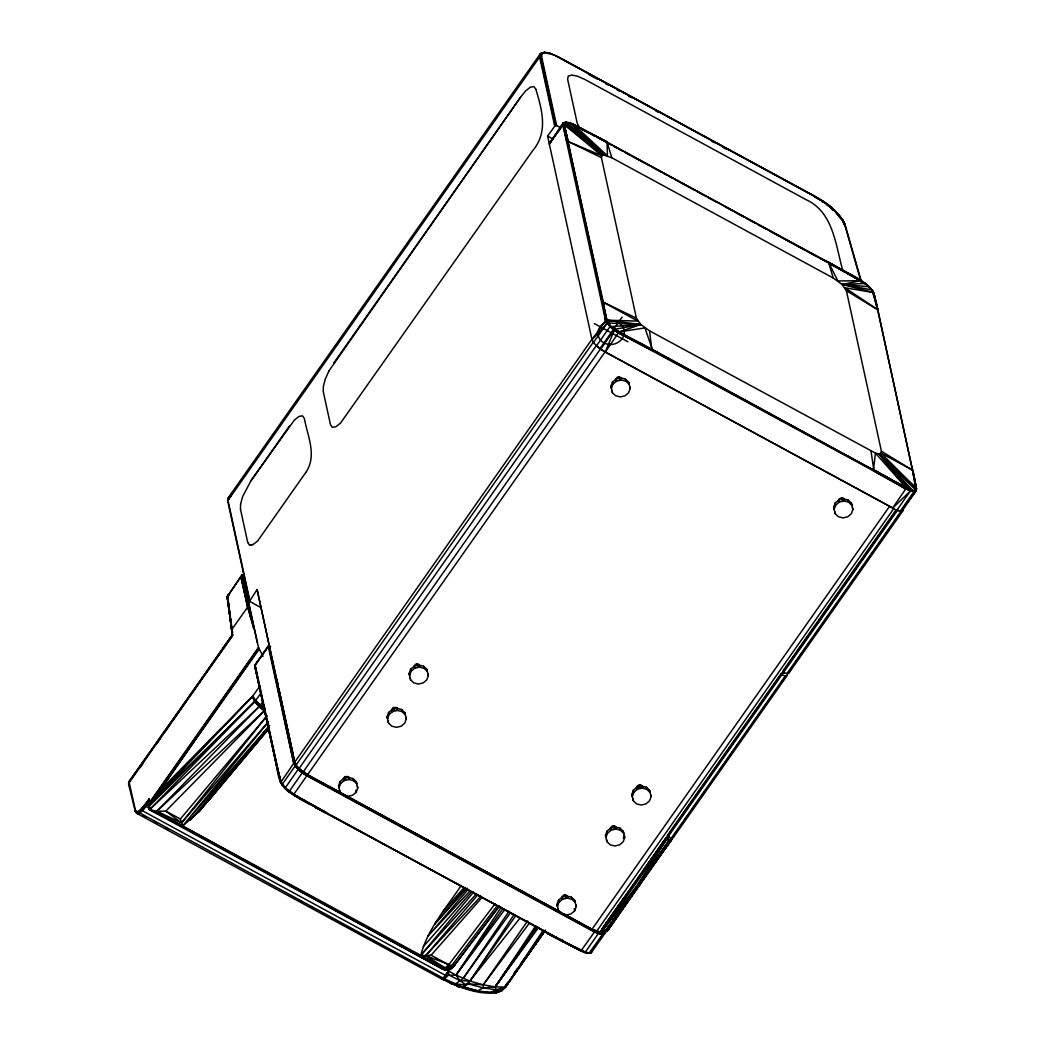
<?xml version="1.0" encoding="UTF-8"?>
<svg xmlns="http://www.w3.org/2000/svg" width="1045" height="1045" viewBox="0 0 1045 1045"><rect width="100%" height="100%" fill="white"/><g stroke="black" fill="none" stroke-linecap="round" stroke-linejoin="round"><path stroke-width="1.5" d="M544.693 931.291L505.558 987.016C489.452 1001.228 459.199 986.689 442.348 979.269L444.896 978.525L448.632 974.88L448.632 971.001L451.44 967.017L442.348 979.269L441.669 978.969L137.039 813.506L135.262 811.286L128.522 783.933L129.005 781.66L232.748 634.184L189.171 696.95M591.444 950.95L591.47 952.465L589.393 953.079L585.5 952.713L581.151 950.819L315.486 807.341L580.942 950.937L588.988 953.38L591.47 952.465L604.415 934.06L604.833 931.304M604.924 933.028L604.937 931.735L604.924 933.028L602.299 934.7L588.988 953.38L580.824 950.845L547.554 933.433L581.151 950.819L589.393 953.079M129.162 785.017L128.757 783.306L232.473 635.739L227.457 596.395L242.244 574.841L243.563 575.05L242.91 576.709L258.494 647.482L263.013 656.312M240.494 509.359L240.585 503.951M842.57 269.832C835.686 245.013 833.205 212.2 806.453 199.869L584.678 79.355L577.441 76.167L571.68 75.031L568.232 76.128L567.631 79.289L577.18 123.075L579.531 127.869M453.151 983.737L458.05 986.506L472.131 990.333L477.696 990.843L483.13 987.904L483.234 984.834L527.581 920.945M577.572 126.497L569.656 122.892L563.294 122.879L549.356 144.053L562.863 124.838L564.117 124.512L603.892 155.091L611.795 157.769L833.27 278.048L841.983 284.397L846.385 290.693L881.418 451.257L912.899 470.433L916.387 488.433L915.668 489.987L913.683 490.614L910.417 489.922L883.979 475.971L619.019 332.245L610.829 326.118L606.792 320.136L563.294 122.879L565.907 122.069L569.342 122.735L579.374 127.412L828.554 262.334C842.479 271.543 860.27 276.455 871.308 289.426M612.396 922.604L606.662 931.578L602.103 931.186L601.698 929.345L665.952 837.946L668.434 837.79L668.957 836.183L667.141 838.808M669.192 841.8L671.987 837.829L671.896 839.318L607.654 930.729L638.991 885.193L637.163 887.741M902.815 508.458L902.449 510.365L915.982 491.072L916.478 488.838L877.878 309.869C875.658 302.018 875.41 292.587 869.218 286.735L841.983 284.397L861.158 280.7L596.447 136.399L580.497 128.548M269.532 645.967L268.199 646.058L254.745 665.704L277.056 768.023C277.748 778.577 283.286 791.261 293.828 794.291L306.825 775.808C307.282 771.732 297.773 770.609 296.453 766.272L294.507 762.745L268.8 645.732L270.72 646.607M498.765 907.008L455.359 964.143C453.021 968.219 447.939 971.693 443.237 969.342L149.54 809.731L149.004 806.413L149.918 801.959L258.494 647.482M307.53 895.16L443.237 969.342L447.221 970.1L450.264 969.211L455.359 964.143L451.714 967.84L445.483 968.232L420.769 955.339L182.64 826.007L149.54 809.731L149.748 807.432L148.116 803.566L149.174 798.955L149.918 801.959M228.28 601.228L227.666 595.402L229.495 594.736L228.359 594.278L227.222 597.009L232.473 635.739L129.005 781.66L135.745 811.743L137.039 813.506L139.416 813.18L142.525 810.802L148.116 803.566L149.004 806.413L254.836 701.535L252.59 696.362L259.839 686.056M549.356 144.053L563.294 122.879L562.863 124.838L605.525 320.436L609.966 326.693L618.64 333.081L651.884 350.48L649.559 330.847L640.846 324.499L636.431 318.202L601.411 157.638L601.789 155.731L564.117 124.512L564.404 122.827L563.203 124.538M912.99 470.851L916.478 488.838L915.995 490.445L913.866 491.738L900.346 511.005L896.819 510.287L600.535 349.37L614.094 330.076L873.359 470.759L875.423 453.099L649.559 330.847M881.418 451.257L881.039 453.164L916.387 488.433L915.995 490.445L910.365 490.993L873.359 470.759L905.937 489.112L913.866 491.738L878.936 453.817L875.423 453.099L906.381 488.002L892.43 508.327L910.365 490.993L910.417 489.922L878.936 453.817L881.039 453.164L912.598 470.119L915.982 491.072L904.696 505.976M469.532 988.831L472.131 990.333L461.981 986.859L443.041 978.094L138.724 812.37L136.412 812.696L135.341 810.032L135.118 810.659L137.039 813.506L148.116 803.566L149.54 809.731L156.854 811.26L165.828 811.103L180.367 819.006L182.64 826.007L443.237 969.342L448.762 964.783L495.03 903.873M563.333 913.774L598.733 932.976L584.978 952.596M444.896 978.525L445.47 975.351L452.472 965.75M787.708 673.437L787.355 675.266L785.37 675.906L781.725 675.005L781.346 673.241L667.246 835.569L667.637 837.319L671.269 838.221L673.267 837.594L673.62 835.765M896.14 509.855L782.979 670.851L783.358 672.601L787.003 673.502L789.001 672.875L792.149 667.05M789.001 672.875L903.089 510.561L903.442 508.732M837.567 214.669C833.231 206.805 823.107 201.502 815.296 196.512L557.69 56.587L551.538 54.157M861.851 283.182L845.091 224.727C839.357 212.057 827.065 203.566 815.466 196.682L557.86 56.757C552.583 54.484 545.882 50.029 540.265 53.818L228.581 497.237L227.732 501.051L249.598 601.28L260.114 607.197M560.917 127.882L556.619 125.544L541.584 56.548L542.159 53.556L544.889 52.25L540.801 53.386L540.174 56.548L555.222 125.544L547.593 136.085L592.019 339.651L607.432 322.97L640.846 324.499L619.045 331.931L614.682 329.293L605.133 352.296L619.045 331.931L644.948 327.921L652.315 349.357L906.381 488.002L878.936 453.817L916.086 488.119M585.5 952.713L553.092 936.464L580.942 950.937L594.396 932.022L604.415 934.06L602.299 934.7L594.396 932.022L306.825 775.808L302.214 772.895L295.121 766.05L268.8 645.732L268.199 646.058L293.71 763.177L298.112 769.46L595.911 931.539L600.117 932.349L693.018 799.895M556.123 936.477L555.822 937.874L564.117 942.25L562.249 939.742M300.542 770.883L294.507 762.745L257.083 589.484L294.729 762.119L296.532 766.834M833.1 210.437L830.488 206.805M240.598 503.99L242.61 496.623L250.983 480.726L289.308 426.203M325.387 378.865L323.362 386.232L323.258 391.601L330.494 424.74L332.336 427.353L335.837 426.791L340.461 423.12M871.021 451.126L873.777 469.636L906.381 488.002L609.966 326.693L596.421 345.947L600.535 349.37M496.924 906.067L451.623 965.684L450.264 969.211L453.817 965.998L449.389 969.538L444.987 969.982L420.769 955.339C427.614 928.809 446.476 907.7 461.289 885.376M913.931 491.098L910.535 490.379L900.986 484.998L905.937 489.112L884.135 475.449M295.121 766.05L282.189 784.455C292.704 797.753 312.115 805.016 326.406 812.657L293.828 794.291L284.998 788.244L298.112 769.46L294.063 762.863L280.648 782.496L282.215 785.331L276.507 765.449L254.745 665.704L267.873 647.103M294.651 763.372L294.729 762.119L591.901 339.325L593.429 342.525L607.001 323.258L602.39 302.149L606.792 320.136L640.846 324.499L614.682 329.293M338.554 785.801L340.056 781.582L343.674 778.512L348.429 777.402L353.04 778.564L356.28 781.673L357.743 787.982L356.227 792.201L352.609 795.271L347.867 796.381L343.243 795.219L340.004 792.11L338.554 785.801L338.998 787.878L340.513 783.659L344.132 780.589L348.873 779.492L353.497 780.641L356.737 783.75L356.28 781.673M343.191 779.126L344.968 776.592L348.246 776.605L349.37 777.689M387.094 716.739L388.596 712.52L392.215 709.45L396.969 708.34L401.58 709.503L404.82 712.612L406.283 718.921L404.768 723.14L401.149 726.223L396.408 727.32L391.784 726.17L388.544 723.049L387.094 716.739L387.538 718.829L389.053 714.61L392.672 711.54L397.413 710.43L402.038 711.58L405.277 714.702L404.82 712.612M409.117 673.463L410.62 669.244L414.238 666.174L418.993 665.064L423.604 666.227L426.856 669.336L428.306 675.645L426.791 679.864L423.186 682.934L418.431 684.044L413.82 682.881L410.567 679.772L409.117 673.463L409.575 675.54L411.077 671.334L414.695 668.251L419.45 667.154L424.061 668.304L427.3 671.412L426.856 669.336M413.755 666.788L415.544 664.254L417.203 663.862L418.81 664.267L420.299 666.828M610.933 386.323L612.448 382.117L616.067 379.035L620.808 377.937L625.433 379.087L628.672 382.209L630.122 388.518L628.62 392.737L625.001 395.807L620.247 396.917L615.636 395.755L612.396 392.646L610.933 386.323L611.39 388.413L612.906 384.194L616.511 381.125L621.266 380.014L625.89 381.177L629.129 384.286L628.672 382.209M556.972 904.434L558.487 900.215L562.106 897.146L566.847 896.048L571.471 897.198L574.711 900.307L576.161 906.629L574.659 910.835L571.04 913.918L566.285 915.015L561.674 913.866L558.435 910.757L556.972 904.434L557.429 906.524L558.944 902.305L562.55 899.236L567.304 898.125L571.928 899.288L575.168 902.397L574.711 900.307M561.609 897.773L563.399 895.225L565.058 894.847L566.677 895.238L568.153 897.812M605.512 835.386L607.027 831.167L610.646 828.097L615.387 826.987L620.012 828.136L623.251 831.258L624.701 837.567L623.199 841.787L619.58 844.856L614.826 845.967L610.215 844.804L606.975 841.695L605.512 835.386L605.969 837.463L607.485 833.244L611.09 830.174L615.845 829.064L620.469 830.226L623.708 833.335L623.251 831.258M610.149 828.711L611.939 826.164L613.598 825.785L615.218 826.19L616.694 828.75M631.859 794.448L633.361 790.229L636.98 787.159L641.734 786.049L646.346 787.198L649.585 790.32L651.048 796.63L649.533 800.849L645.928 803.918L641.173 805.029L636.549 803.866L633.309 800.757L631.859 794.448L632.316 796.525L633.819 792.306L637.437 789.236L642.192 788.126L646.803 789.288L650.042 792.397L649.585 790.32M636.496 787.773L637.019 786.31L639.945 784.847L641.552 785.252L643.028 787.812M623.251 838.299L624.257 835.477L624.701 837.567M833.675 507.308L835.19 503.089L838.808 500.019L843.55 498.922L848.174 500.072L851.414 503.181L852.864 509.503L851.361 513.722L847.743 516.792L842.988 517.889L838.377 516.739L835.138 513.631L833.675 507.308L834.132 509.398L835.647 505.179L839.253 502.109L844.007 500.999L848.618 502.162L851.871 505.271L851.414 503.181M838.312 500.646L838.848 499.17L841.761 497.72L843.367 498.125L844.856 500.686M845.013 225.981L845.091 224.727C839.096 212.775 826.268 201.149 814.564 197.139M276.416 765.031L254.875 664.999L267.847 647.103M841.983 284.397L873.411 292.495L874.521 295.8L872.026 289.896L877.813 310.678L873.711 292.809L872.026 289.896L841.983 284.397L865.391 283.508L869.388 286.892L861.041 280.596L829.351 263.392L865.417 283.535M916.478 488.838L915.982 491.072L913.866 491.738M232.473 635.739L227.666 595.402L227.222 597.009L231.951 631.049L227.457 596.395L241.722 575.272M242.923 574.763L242.218 576.54L253.752 628.581L247.613 607.145L240.977 577.167L242.244 574.841M325.4 378.904L329.044 370.714M305.793 472.484C317.314 455.685 307.583 436.183 304.343 418.457L302.501 415.845L299.001 416.406L294.377 420.09L250.996 480.765M306.825 775.808L297.107 766.586M228.032 596.303L227.379 597.622L232.512 632.591L231.899 627.901M602.299 934.7L594.631 931.604L302.214 772.895L288.942 791.823L296.767 796.721M455.96 984.795L458.05 986.506L463.235 986.911L468.264 983.854L513.905 914.819M453.125 966.938L499.275 905.845M594.396 932.022L594.814 930.873L602.847 933.76L604.82 932.571L604.506 931.004L602.847 933.76L594.788 931.186L307.217 774.972M264.489 708.771L257.632 703.102L252.59 696.362L149.644 803.082L148.338 801.254L142.525 810.802L445.47 975.351L455.999 975.103L469.845 981.046L483.234 984.834L495.16 986.885L505.349 987.146L544.615 931.33M329.044 370.753L520.763 96.911L525.818 90.758L530.455 87.114L533.969 86.604L535.811 89.204M305.793 472.445L257.697 540.918L253.06 544.549L249.559 545.111L247.704 542.459M259.173 649.18L159.624 790.791L149.644 803.082L149.174 798.955L139.416 813.18M642.662 879.903L639.919 883.848L671.896 839.318L604.794 931.761L636.81 886.056L666.357 839.775L665.952 837.946L643.171 870.616M505.114 986.271L507.922 982.3L505.114 986.271L505.558 987.016L501.339 991L496.061 989.733L495.16 986.885L535.719 925.765M473.62 892.077L420.769 955.339L425.746 955.587L451.623 965.684L451.962 968.088L452.798 966.129L451.309 968.362L449.912 968.493M529.188 923.375L483.234 984.834L468.264 983.854L466.122 984.939L459.904 980.641L455.999 975.103L501.234 907.243M486.957 992.084L484.122 992.032L496.375 992.75L501.339 991L505.349 987.146L543.034 930.494M442.714 978.46L451.505 983.946L455.424 983.907L463.144 978.486L509.124 911.201M451.505 983.946L477.696 990.843L490.301 992.632L496.061 989.733L505.349 987.146L543.805 931.004M468.264 983.854L483.13 987.904L495.16 986.885L536.516 926.641M136.412 812.696L135.118 810.659L136.529 811.638L138.698 811.338L148.338 801.254L149.148 804.689L252.59 696.362C253.778 702.762 259.683 705.597 264.907 708.223L257.632 703.102L252.59 696.362L159.624 790.791L258.651 648.018L149.644 803.082M140.017 767.722L142.799 763.725M156.711 743.687L160.421 738.345M165.058 731.67L169.695 724.995M172.477 720.985L187.316 699.614M602.103 931.186L636.81 886.056L669.035 840.35L606.662 931.578L670.916 840.167L666.357 839.775L602.312 931.291L600.117 932.349M159.624 790.791L258.873 648.579M538.345 927.803L495.16 986.885L537.078 926.863M818.248 622.611L821.971 617.268M826.634 610.593L829.417 606.596M835.007 598.589L839.657 591.914M844.321 585.239L848.971 578.564M850.839 575.886L856.417 567.879M861.08 561.204L875.971 539.847M877.826 537.169L896.453 510.469L749.265 719.874M644.504 877.277L649.99 869.388M651.832 866.749L657.331 858.859M661.903 852.289L664.659 848.344M669.244 841.774L671.987 837.829M333.76 363.007L520.763 96.95M257.083 589.484L249.598 601.28M142.525 810.802L141.519 809.183L149.174 798.955M149.148 804.689L254.836 701.535L259.029 706.72L260.767 707.321L261.511 706.407L255.594 700.62L261.067 692.835M260.388 705.061L263.144 701.156M219.45 785.749L216.642 789.733L220.822 784.756M592.019 339.651L605.878 320.136L637.855 321.089L602.847 302.031M296.14 764.992L593.325 342.198L596.421 345.947M560.851 912.167L306.041 774.41L299.131 768.402L596.316 345.608L605.016 351.956L892.404 507.765M600.196 348.285L622.088 317.118M278.662 688.577L294.546 762.759L296.453 766.272L300.62 770.544L303.246 771.837L600.418 349.043M307.112 775.377L605.016 351.956M515.551 916.021L469.845 981.046L463.235 986.911L477.696 990.843M520.959 963.712L525.622 957.076M530.272 950.441L534.008 945.124M540.526 935.837L542.394 933.185M505.349 987.146L545.412 930.089M591.561 929.88L889.465 506.459M893.867 508.432L596.682 931.213L595.441 931.644M694.886 797.231L720.201 761.217M722.082 758.552L747.384 722.539M896.819 510.287L910.365 490.993M667.637 837.319L897.459 510.287L901.09 511.188L903.089 510.561M667.01 839.174L668.957 836.183M591.784 950.636L594.579 946.679M599.216 940.082L602.926 934.792M906.42 503.337L909.124 499.484M911.828 495.643L915.42 490.523M671.269 838.221L785.37 675.906M787.003 673.502L901.09 511.188M617.046 915.982L620.769 910.691M627.287 901.417L630.083 897.446M634.746 890.81L638.469 885.52M642.192 880.217L646.842 873.594M649.637 869.623L655.228 861.668M658.951 856.377L663.601 849.742M674.547 834.432L679.224 827.784M684.841 819.803L687.636 815.805M692.312 809.157L696.989 802.495M701.665 795.846L705.414 790.529M711.958 781.216L714.767 777.219M719.443 770.57L723.179 765.24M726.915 759.924L732.532 751.943M736.268 746.626L740.944 739.964M746.561 731.983L750.297 726.667M754.046 721.337L758.722 714.689M763.399 708.04L768.075 701.378M773.679 693.397L776.487 689.413M781.164 682.751L785.84 676.102M795.885 661.733L801.502 653.752M805.238 648.422L809.914 641.774M815.531 633.792L819.267 628.476M823.016 623.147L827.692 616.498M832.369 609.849L837.045 603.187M842.649 595.206L845.457 591.222M850.134 584.56L854.81 577.911M857.618 573.927L863.222 565.933M867.899 559.284L872.575 552.635M877.251 545.986L881.928 539.324M884.736 535.34L890.34 527.359M895.016 520.697L899.693 514.049M673.267 837.594L787.355 675.266M448.632 971.001L451.479 967.03L448.632 971.001L455.999 975.103L502.723 908.902M537.535 927.098L495.16 986.885L537.43 926.876M544.641 931.082L505.466 986.702L501.626 990.738L496.767 992.476M231.872 629.417L247.613 607.145M495.16 986.885L537.483 926.98M521.011 963.777L525.687 957.155M528.496 953.184L535.04 943.922M537.835 939.951L543.452 932.009M601.698 929.345L624.805 896.728M607.733 929.24L612.331 922.748M615.087 918.855L619.685 912.376M622.441 908.484L627.039 902.005M629.808 898.112L635.321 890.34M647.182 865.978L600.209 931.931L595.911 931.539L563.699 913.722M128.679 784.56L129.384 783.567M463.144 978.486L510.548 912.546M455.999 975.103L504.591 909.803M214.878 792.084L198.811 811.86L182.64 826.007L156.854 811.26L259.029 706.72L254.262 699.967L255.594 700.62M550.036 141.898L560.577 128.404M520.358 917.667L469.845 981.046L459.904 980.641L448.632 974.88M266.945 715.969L181.517 822.938L156.854 811.26L264.907 710.247L260.767 707.321L254.262 699.967M340.474 423.16L532.532 150.898C548.325 132.415 542.224 110.43 535.811 89.165M267.638 722.866L182.64 826.007L269.597 725.413M268.813 726.85L198.811 811.86L268.735 728.848M267.873 728.927L207.811 801.476L268.669 728.979M180.367 819.006L266.893 715.903M190.242 820.22L268.669 726.811M222.898 782.274L226.033 778.538M228.123 776.056L231.245 772.333M233.335 769.838L242.727 758.657M244.804 756.175L247.939 752.439M250.029 749.957L253.151 746.221M255.241 743.74L267.755 728.822M465.116 888.328L434.602 924.185L467.115 888.185M268.552 721.507L181.517 822.938L165.828 811.103L264.346 710.887L260.767 707.321L265.482 709.555M477.735 894.938L425.746 955.587L445.483 968.232L446.215 969.734L451.623 965.684L453.987 965.449M468.173 889.36L427.98 936.059L469.91 891.058M597.818 137.835L607.093 142.042L611.795 157.769M309.438 803.905L293.214 794.605L547.893 933.407L585.853 952.387M423.264 946.679L471.321 892.156M480.909 896.296L425.746 955.587L431.102 955.195L481.823 897.72M442.688 911.841L464.176 887.492M420.769 955.339L476.52 893.775M817.438 198.589L821.984 200.522M148.586 805.63L149.54 809.731L254.836 701.535M149.54 809.731L259.029 706.72L264.346 710.887M609.966 326.693L640.846 324.499M289.034 791.666L325.935 813.075L315.486 807.341L317.602 808.477L318.529 807.628M450.003 968.258L448.292 969.773L448.762 964.783L431.102 955.195M397.91 708.628L396.786 707.543L393.508 707.53L392.254 708.601L392.071 711.554M543.766 52.746L550.976 53.674L546.705 53.347M450.865 967.709L452.798 966.129M444.987 969.982L446.11 969.146L447.221 970.1M639.697 885.167L636.81 886.056M305.754 774.606L300.62 770.544M441.669 978.969L443.041 978.094M574.737 125.583L579.374 127.412L569.342 122.735L563.882 122.657L603.775 307.648L605.525 320.436L605.551 317.014L606.792 320.136L603.292 302.136L564.117 124.512L568.271 141.558L601.411 157.638M783.254 673.424L784.351 672.875M604.82 932.571L598.733 932.976M296.035 766.468L299.131 768.402M461.981 986.859L466.122 984.939L455.424 983.907M667.846 836.967L668.891 836.509M591.47 952.465L588.296 953.236L591.052 952.779L590.987 951.068M542.603 53.112L540.265 53.818L539.638 57.005L554.686 126.001M569.342 122.735L573.823 124.642L603.892 155.091L601.789 155.731L568.271 141.558L567.004 141.885L562.863 124.838M230.919 496.519L228.581 497.237L227.732 501.051L228.372 502.149M602.312 931.291L600.209 931.931L592.293 929.253M555.222 125.544L556.619 125.544M621.762 378.225L619.019 376.736L617.36 377.114L615.57 379.662L615.923 381.138M240.977 577.167L247.822 607.563L241.513 576.709L242.91 576.709L257.24 642.453M294.063 762.863L295.003 762.876L296.401 765.345M249.546 545.072L253.06 544.51M490.301 992.632L501.339 991M496.963 991.352L501.626 990.738L501.469 989.759M565.907 134.87L567.814 141.467M606.975 141.95L596.447 136.399L606.492 142.368M859.225 280.204L847.43 272.876L861.158 280.7L837.868 280.974L828.554 262.334L819.384 258.01M603.775 307.648C604.833 317.38 608.177 328.391 618.862 332.663M255.228 665.012L280.556 782.078L285.194 787.839L297.028 796.669M492.508 992.306L496.375 992.75L493.344 992.084M483.13 987.904L496.061 989.733M565.384 122.265L567.735 122.722M541.584 56.548L539.638 57.005L227.967 500.424L250.082 601.75M442.348 979.269L446.215 980.275M305.845 774.188L341.584 793.312M837.489 213.454L842.779 219.933L844.608 224.283L861.171 282.241M910.535 490.379L900.829 485.52L910.417 489.922M542.159 53.556L541.493 53.295L540.892 56.378L555.927 125.374M565.907 122.069L603.892 155.091L569.656 122.892M574.802 125.282L607.093 142.042L607.406 155.796L573.823 124.642L607.093 142.042M902.567 486.513L906.342 488.302L902.723 485.99M574.92 125.361L579.191 127.425L573.705 124.538L579.374 127.412M636.431 318.202L603.292 302.136L604.284 307.648M618.64 333.081L639.409 343.165M596.63 136.399L573.823 124.642L577.402 126.51M553.092 936.464L555.822 937.874L547.554 933.433M581.921 129.515L589.145 133.303M592.032 134.805L594.932 136.32M557.351 56.757L814.969 196.682C826.83 203.827 839.383 212.318 845.235 225.354M588.439 74.326L597.022 78.989M605.617 83.652L608.477 85.207M617.059 89.87L619.92 91.424M628.515 96.088L631.376 97.642M655.711 110.861L658.572 112.416M711.514 141.166L714.388 142.721M722.97 147.384L725.831 148.952M607.916 143.152L610.776 144.706M613.637 146.261L622.206 150.911M625.067 152.465L649.363 165.659M652.211 167.213L660.793 171.863M663.64 173.418L666.501 174.972M669.362 176.527L672.222 178.068M675.07 179.622L693.645 189.707M696.506 191.261L705.088 195.924M707.935 197.479L716.517 202.129M725.086 206.792L732.231 210.672M735.092 212.213L743.661 216.877M746.522 218.431L755.091 223.081M757.952 224.636L766.521 229.286M769.381 230.84L805.094 250.238M807.955 251.793L816.537 256.456M547.593 136.085L553.314 139.194M594.344 323.584L627.941 341.82M344.445 794.866L357.312 801.868M360.172 803.422L559.049 911.449M151.616 809.862L144.576 805.486M171.707 820.769L174.58 822.324M177.441 823.891L180.315 825.445M183.189 827L186.18 828.711M194.762 833.374L197.623 834.929M206.218 839.592L209.078 841.147L206.1 839.723M217.673 845.823L220.534 847.377M250.591 863.706L253.465 865.26M262.047 869.923L264.96 871.425M267.781 873.032L270.694 874.534M273.503 876.141L276.363 877.695M279.224 879.25L282.085 880.804M289.243 884.697L292.117 886.251M300.699 890.915L303.559 892.469M312.155 897.132L315.015 898.687M323.61 903.363L332.192 908.027M335.066 909.581L343.648 914.244M346.731 915.838L349.605 917.392M362.262 924.355L365.123 925.909M373.718 930.572L376.579 932.127M385.161 936.79L388.035 938.345M396.617 943.008L399.477 944.575M431.376 961.805L434.25 963.372M442.858 968.049L448.592 971.158M142.891 815.622L145.751 817.177M154.32 821.84L157.181 823.395M165.75 828.045L168.611 829.599M298.648 900.228L301.509 901.783M310.091 906.446L312.938 907.987M348.664 927.398L351.525 928.953M360.107 933.603L362.955 935.157M167.527 818.64L174.672 822.546M183.241 827.222L186.101 828.789M194.67 833.479L197.531 835.033M200.392 836.601L203.239 838.155M211.808 842.845L220.39 847.534M223.238 849.089L231.807 853.778M234.668 855.332L304.67 893.593M842.179 269.819L828.437 262.243L841.996 269.819M547.893 933.407L553.354 936.411L548.155 933.107M639.553 342.642L652.276 349.657M298.4 797.662L301.3 799.281M861.158 280.7L828.554 262.334L833.27 278.048M829.377 263.458L833.623 265.848M842.126 270.642L844.961 272.236M847.795 273.829L857.71 279.42M873.751 469.95L883.979 475.971M846.385 290.693L877.878 309.869M303.246 771.837L307.844 774.75M826.673 204.715L830.396 207.145M912.834 471.256L877.578 309.555L844.974 287.806L873.411 292.495L877.957 310.274M300.215 770.701L305.649 774.58M860.806 280.713L865.182 283.861M559.545 938.959L564.117 942.25M456.064 984.821L458.363 986.584M603.892 155.091L564.404 122.827L563.66 124.42L566.56 134.818M830.866 208.321L833.152 210.202M835.425 212.083L840.062 217.347M298.112 769.46L302.214 772.895M315.185 806.296L317.602 808.477M607.001 323.258L610.332 326.34M227.862 598.08L227.222 597.009L232.147 633.048M257.501 591.209L256.861 590.111M878.936 453.817L915.668 489.987M254.745 665.704L280.961 782.809M276.507 765.449L280.648 782.496M277.774 770.113L276.559 764.626L280.556 782.078L285.194 787.839M228.959 499.157L228.359 497.89M838.534 215.884L841.46 219.528M821.762 200.758L822.964 202.299M294.546 762.759L296.244 765.306M872.275 290.693L874.286 294.912M608.059 322.905L605.551 317.014L606.335 320.031L606.231 317.993M914.166 477.069L916.321 489.243L912.598 470.119M877.813 310.678L876.481 304.2L877.578 309.555M607.432 322.97L605.734 317.98M282.189 784.455L280.713 781.66L276.559 764.626M843.08 222.049L844.36 224.662M872.314 290.183L876.703 304.591M844.478 224.61L842.779 219.933M277.304 768.545L278.806 774.397M248.475 609.431L241.513 576.709L250.669 616.981L242.218 576.54L252.119 622.376M241.513 576.709L249.428 612.618M852.406 507.413L852.864 509.503M848.174 500.072L848.618 502.162M843.55 498.922L844.007 500.999M841.761 497.72L842.348 500.398M838.808 500.019L839.253 502.109M835.19 503.089L835.647 505.179M834.681 511.541L835.138 513.631M629.678 386.428L630.122 388.518M625.433 379.087L625.89 381.177M620.808 377.937L621.266 380.014M619.019 376.736L619.607 379.413M616.067 379.035L616.511 381.125M612.448 382.117L612.906 384.194M611.939 390.556L612.396 392.646M650.591 794.54L651.048 796.63M646.346 787.198L646.803 789.288M641.734 786.049L642.192 788.126M639.945 784.847L640.52 787.525M638.286 785.226L638.861 787.917M636.98 787.159L637.437 789.236M633.361 790.229L633.819 792.306M632.852 798.667L633.309 800.757M620.012 828.136L620.469 830.226M615.387 826.987L615.845 829.064M613.598 825.785L614.186 828.463M610.646 828.097L611.09 830.174M607.027 831.167L607.485 833.244M606.518 839.605L606.975 841.695M575.717 904.539L576.161 906.629M574.201 908.758L574.659 910.835M571.471 897.198L571.928 899.288M566.847 896.048L567.304 898.125M565.058 894.847L565.645 897.524M562.106 897.146L562.55 899.236M558.487 900.215L558.944 902.305M557.978 908.667L558.435 910.757M427.849 673.568L428.306 675.645M423.604 666.227L424.061 668.304M418.993 665.064L419.45 667.154M417.203 663.862L417.791 666.54M414.238 666.174L414.695 668.251M410.62 669.244L411.077 671.334M410.123 677.696L410.567 679.772M405.826 716.844L406.283 718.921M401.58 709.503L402.038 711.58M396.969 708.34L397.413 710.43M393.508 707.53L394.096 710.208M392.215 709.45L392.672 711.54M388.596 712.52L389.053 714.61M388.087 720.972L388.544 723.049M357.285 785.905L357.743 787.982M355.77 790.111L356.227 792.201M353.04 778.564L353.497 780.641M348.429 777.402L348.873 779.492M344.968 776.592L345.555 779.27M343.674 778.512L344.132 780.589M340.056 781.582L340.513 783.659M339.547 790.033L340.004 792.11M240.481 509.32L247.717 542.499M276.755 679.145L278.14 685.455M278.832 688.616L285.703 720.214M286.395 723.375L292.94 753.393M293.619 756.554L295.003 762.876M276.625 679.106L277.983 685.415M268.8 645.732L293.71 763.177M228.711 604.363L229.351 609.065M229.769 612.213L230.409 616.916M230.84 620.051L231.481 624.766M227.457 596.395L231.872 629.782M148.338 801.254L149.004 806.413M138.698 811.338L138.724 812.37M517.223 969.015L513.5 974.319L517.275 969.068M573.496 124.668L568.911 122.944L573.496 124.668M158.971 813.937L156.11 812.383L158.958 813.95M603.971 342.891A13.18 11.743 -12.3 0 0 624.244 332.767A13.18 11.743 -12.3 0 0 605.212 322.435A13.18 11.743 -12.3 0 0 603.971 342.891"/></g></svg>
